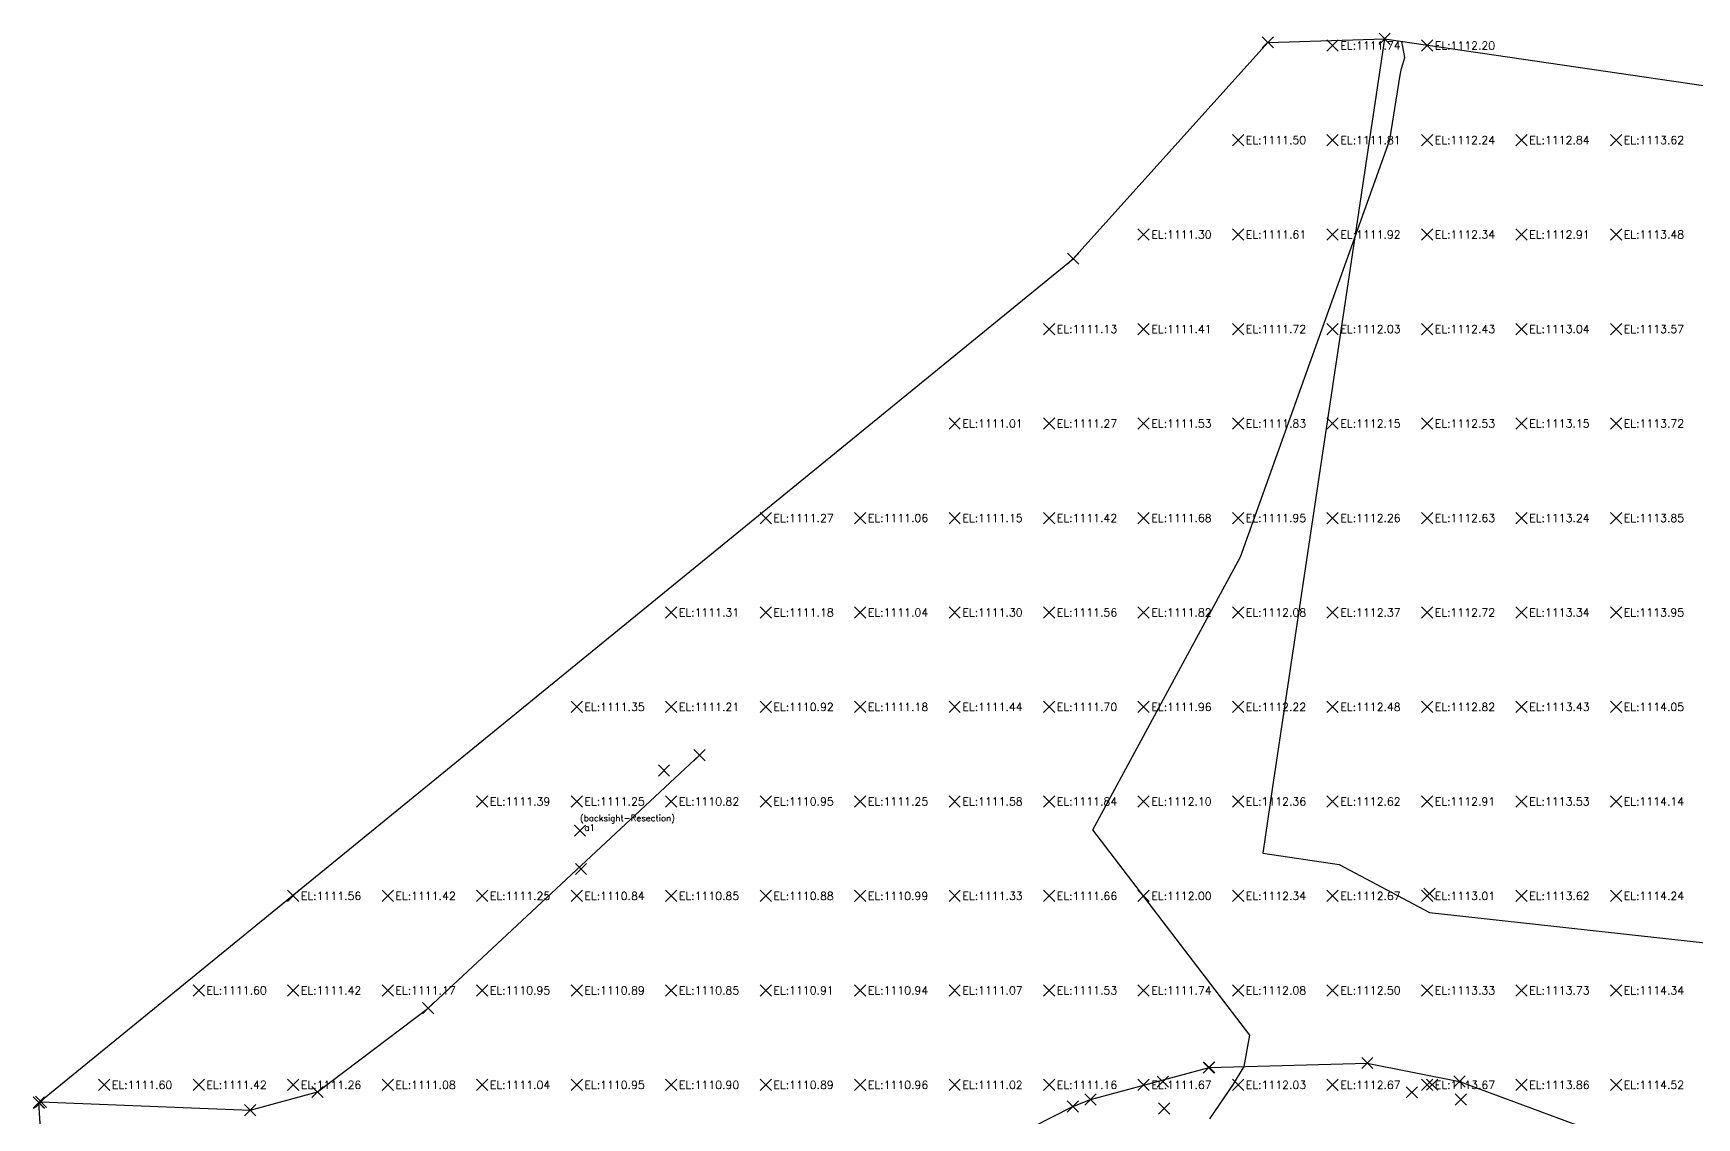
# Model space of a CAD drawing. Header units: metres. Extents: x -212 to 353850, y -37 to 356021.
# Drawn here: x 353707.9 to 353760.7, y 355987 to 356021.4 of the extents above; entities that cross this region are included whole.
import ezdxf

# ---------------------------------------------------------------- set-up
doc = ezdxf.new("R2010")
doc.units = ezdxf.units.M
for name, color, linetype in [('C-TINN-BNDY', 110, 'Continuous'), ('C-TOPO-MINR', 8, 'Continuous'), ('C-TOPO-TEXT', 7, 'Continuous'), ('Obs.ts.td2', 7, 'Continuous'), ('Obs.ts.td2_Mark', 7, 'Continuous'), ('Obs.ts.td2_point_desc_Mark', 7, 'Continuous'), ('Survey.td2', 7, 'Continuous'), ('V-NODE', 1, 'Continuous')]:
    doc.layers.add(name, color=color, linetype=linetype)
doc.styles.get("Standard").update_dxf_attribs({"font": 'simplex.shx'})

# ---------------------------------------------------------------- blocks, each defined once
blk = doc.blocks.new('*U1')
at = {"color": 0, "linetype": 'ByBlock', "lineweight": -2, "transparency": 16777216}
for p, q in [((-0.71, -0.71), (0.71, 0.71)), ((-0.71, 0.71), (0.71, -0.71))]:
    blk.add_line(p, q, dxfattribs=at)
blk = doc.blocks.new('*U2', base_point=(353745.2312, 355988.599, 1111.7655))
at = {"layer": 'V-NODE', "lineweight": -2, "xscale": 0.25, "yscale": 0.25, "zscale": 0.25}
blk.add_blockref('*U1', (353745.2312, 355988.599, 1111.7655), dxfattribs=at)
blk = doc.blocks.new('*U3', base_point=(353745.243, 355988.6058, 1111.7672))
at = {"layer": 'V-NODE', "lineweight": -2, "xscale": 0.25, "yscale": 0.25, "zscale": 0.25}
blk.add_blockref('*U1', (353745.243, 355988.6058, 1111.7672), dxfattribs=at)
blk = doc.blocks.new('*U4', base_point=(353741.4801, 355987.5892, 1111.2501))
at = {"layer": 'V-NODE', "lineweight": -2, "xscale": 0.25, "yscale": 0.25, "zscale": 0.25}
blk.add_blockref('*U1', (353741.4801, 355987.5892, 1111.2501), dxfattribs=at)
blk = doc.blocks.new('*U5', base_point=(353740.9164, 355987.3657, 1111.1809))
at = {"layer": 'V-NODE', "lineweight": -2, "xscale": 0.25, "yscale": 0.25, "zscale": 0.25}
blk.add_blockref('*U1', (353740.9164, 355987.3657, 1111.1809), dxfattribs=at)
blk = doc.blocks.new('*U13', base_point=(353729.0651, 355998.5205, 1110.8051))
at = {"layer": 'V-NODE', "lineweight": -2, "xscale": 0.25, "yscale": 0.25, "zscale": 0.25}
blk.add_blockref('*U1', (353729.0651, 355998.5205, 1110.8051), dxfattribs=at)
blk = doc.blocks.new('*U14', base_point=(353727.9393, 355998.0317, 1110.9292))
at = {"layer": 'V-NODE', "lineweight": -2, "xscale": 0.25, "yscale": 0.25, "zscale": 0.25}
blk.add_blockref('*U1', (353727.9393, 355998.0317, 1110.9292), dxfattribs=at)
blk = doc.blocks.new('*U15', base_point=(353725.3, 355994.9036, 1110.8157))
at = {"layer": 'V-NODE', "lineweight": -2, "xscale": 0.25, "yscale": 0.25, "zscale": 0.25}
blk.add_blockref('*U1', (353725.3, 355994.9036, 1110.8157), dxfattribs=at)
blk = doc.blocks.new('*U16', base_point=(353720.4513, 355990.4857, 1110.9926))
at = {"layer": 'V-NODE', "lineweight": -2, "xscale": 0.25, "yscale": 0.25, "zscale": 0.25}
blk.add_blockref('*U1', (353720.4513, 355990.4857, 1110.9926), dxfattribs=at)
blk = doc.blocks.new('*U17', base_point=(353716.9347, 355987.8264, 1111.1711))
at = {"layer": 'V-NODE', "lineweight": -2, "xscale": 0.25, "yscale": 0.25, "zscale": 0.25}
blk.add_blockref('*U1', (353716.9347, 355987.8264, 1111.1711), dxfattribs=at)
blk = doc.blocks.new('*U18', base_point=(353714.7969, 355987.2478, 1111.3429))
at = {"layer": 'V-NODE', "lineweight": -2, "xscale": 0.25, "yscale": 0.25, "zscale": 0.25}
blk.add_blockref('*U1', (353714.7969, 355987.2478, 1111.3429), dxfattribs=at)
blk = doc.blocks.new('*U19', base_point=(353708.1557, 355987.5096, 1111.7063))
at = {"layer": 'V-NODE', "lineweight": -2, "xscale": 0.25, "yscale": 0.25, "zscale": 0.25}
blk.add_blockref('*U1', (353708.1557, 355987.5096, 1111.7063), dxfattribs=at)
blk = doc.blocks.new('*U20', base_point=(353708.0881, 355987.489, 1111.6981))
at = {"layer": 'V-NODE', "lineweight": -2, "xscale": 0.25, "yscale": 0.25, "zscale": 0.25}
blk.add_blockref('*U1', (353708.0881, 355987.489, 1111.6981), dxfattribs=at)
blk = doc.blocks.new('*U21', base_point=(353708.0914, 355987.4806, 1111.7046))
at = {"layer": 'V-NODE', "lineweight": -2, "xscale": 0.25, "yscale": 0.25, "zscale": 0.25}
blk.add_blockref('*U1', (353708.0914, 355987.4806, 1111.7046), dxfattribs=at)
blk = doc.blocks.new('*U186', base_point=(353753.1911, 355988.156, 1113.4211))
at = {"layer": 'V-NODE', "lineweight": -2, "xscale": 0.25, "yscale": 0.25, "zscale": 0.25}
blk.add_blockref('*U1', (353753.1911, 355988.156, 1113.4211), dxfattribs=at)
blk = doc.blocks.new('*U187', base_point=(353750.2651, 355988.7437, 1112.8153))
at = {"layer": 'V-NODE', "lineweight": -2, "xscale": 0.25, "yscale": 0.25, "zscale": 0.25}
blk.add_blockref('*U1', (353750.2651, 355988.7437, 1112.8153), dxfattribs=at)
blk = doc.blocks.new('*U188', base_point=(353752.2422, 355994.1232, 1113.0227))
at = {"layer": 'V-NODE', "lineweight": -2, "xscale": 0.25, "yscale": 0.25, "zscale": 0.25}
blk.add_blockref('*U1', (353752.2422, 355994.1232, 1113.0227), dxfattribs=at)
blk = doc.blocks.new('*U189', base_point=(353750.817, 356021.2633, 1111.8628))
at = {"layer": 'V-NODE', "lineweight": -2, "xscale": 0.25, "yscale": 0.25, "zscale": 0.25}
blk.add_blockref('*U1', (353750.817, 356021.2633, 1111.8628), dxfattribs=at)
blk = doc.blocks.new('*U190', base_point=(353747.106, 356021.1524, 1111.5891))
at = {"layer": 'V-NODE', "lineweight": -2, "xscale": 0.25, "yscale": 0.25, "zscale": 0.25}
blk.add_blockref('*U1', (353747.106, 356021.1524, 1111.5891), dxfattribs=at)
blk = doc.blocks.new('*U191', base_point=(353740.9282, 356014.2822, 1111.0953))
at = {"layer": 'V-NODE', "lineweight": -2, "xscale": 0.25, "yscale": 0.25, "zscale": 0.25}
blk.add_blockref('*U1', (353740.9282, 356014.2822, 1111.0953), dxfattribs=at)
blk = doc.blocks.new('*U777', base_point=(353753.237, 355987.5876, 1113.9594))
at = {"layer": 'V-NODE', "lineweight": -2, "xscale": 0.25, "yscale": 0.25, "zscale": 0.25}
blk.add_blockref('*U1', (353753.237, 355987.5876, 1113.9594), dxfattribs=at)
blk = doc.blocks.new('*U778', base_point=(353752.3282, 355988.0582, 1113.7259))
at = {"layer": 'V-NODE', "lineweight": -2, "xscale": 0.25, "yscale": 0.25, "zscale": 0.25}
blk.add_blockref('*U1', (353752.3282, 355988.0582, 1113.7259), dxfattribs=at)
blk = doc.blocks.new('*U779', base_point=(353751.6804, 355987.8149, 1113.5337))
at = {"layer": 'V-NODE', "lineweight": -2, "xscale": 0.25, "yscale": 0.25, "zscale": 0.25}
blk.add_blockref('*U1', (353751.6804, 355987.8149, 1113.5337), dxfattribs=at)
blk = doc.blocks.new('*U784', base_point=(353743.8182, 355987.3006, 1111.8579))
at = {"layer": 'V-NODE', "lineweight": -2, "xscale": 0.25, "yscale": 0.25, "zscale": 0.25}
blk.add_blockref('*U1', (353743.8182, 355987.3006, 1111.8579), dxfattribs=at)
blk = doc.blocks.new('*U785', base_point=(353743.7732, 355988.1514, 1111.8057))
at = {"layer": 'V-NODE', "lineweight": -2, "xscale": 0.25, "yscale": 0.25, "zscale": 0.25}
blk.add_blockref('*U1', (353743.7732, 355988.1514, 1111.8057), dxfattribs=at)
blk = doc.blocks.new('*U1005', base_point=(353725.269, 355996.121, 1111.22))
at = {"layer": 'V-NODE', "lineweight": -2, "xscale": 0.25, "yscale": 0.25, "zscale": 0.25}
blk.add_blockref('*U1', (353725.269, 355996.121, 1111.22), dxfattribs=at)

msp = doc.modelspace()

# ---------------------------------------------------------------- linework, layer by layer
at = {"color": 3}
for points, elevation in [([(353750.817, 356021.263), (353747.251, 355997.44), (353746.947, 355995.412), (353749.377, 355995.048), (353752.242, 355993.523), (353771.197, 355991.434), (353791.68, 355988.312)], 1111.863), ([(353708.156, 355987.51), (353714.797, 355987.248), (353716.935, 355987.826), (353720.451, 355990.486), (353729.065, 355998.521)], 1111.706), ([(353765.504, 355917.437), (353755.544, 355919.483), (353749.674, 355920.365), (353748.276, 355921.814), (353745.66, 355935.091), (353745.273, 355943.881), (353743.342, 355955.218), (353741.07, 355970.584), (353735.705, 355971.595), (353736.209, 355975.47), (353737.494, 355977.393), (353732.698, 355979.364), (353732.597, 355979.675), (353733.348, 355981.916), (353733.926, 355982.401), (353738.331, 355986.051), (353740.916, 355987.366), (353741.48, 355987.589), (353745.243, 355988.606), (353750.265, 355988.744), (353753.191, 355988.156), (353758.338, 355986.258), (353759.048, 355984.837)], 1122.578)]:
    msp.add_lwpolyline(points, dxfattribs=dict(at, elevation=elevation))
at = {"layer": 'C-TINN-BNDY', "color": 110, "linetype": 'Continuous', "lineweight": -3, "flags": 128}
msp.add_lwpolyline([(353775.21, 355901.71), (353712.562, 355912.758), (353711.127, 355918.698), (353708.515, 355980.861), (353708.088, 355987.489), (353740.928, 356014.282), (353747.106, 356021.152), (353750.817, 356021.263), (353812.938, 356012.175), (353824.736, 356011.206), (353848.766, 355967.131), (353822.562, 355923.469), (353819.265, 355908.41), (353816.358, 355900.54), (353810.103, 355899.834), (353796.551, 355900.083), (353789.75, 355900.539), (353783.274, 355900.812), (353775.21, 355901.71)], close=True, dxfattribs=at)
at = {"layer": 'C-TOPO-MINR', "color": 8, "linetype": 'Continuous', "lineweight": -3, "elevation": 1112, "flags": 128}
msp.add_lwpolyline([(353745.271, 355986.969), (353746.017, 355988.069), (353746.021, 355988.077), (353746.358, 355988.636), (353746.541, 355989.629), (353741.554, 355996.151), (353746.239, 356004.82), (353750.986, 356018.053), (353751.307, 356020.115), (353751.347, 356020.325), (353751.39, 356020.464), (353751.454, 356020.667), (353751.361, 356021.184)], dxfattribs=at)
at = {"layer": 'C-TOPO-TEXT', "color": 6, "linetype": 'Continuous', "lineweight": -3}
for p, q in [((353748.986, 356020.869, 1111.74), (353749.345, 356021.229, 1111.74)), ((353748.986, 356021.229, 1111.74), (353749.345, 356020.869, 1111.74)), ((353751.986, 356020.869, 1112.202), (353752.345, 356021.229, 1112.202)), ((353751.986, 356021.229, 1112.202), (353752.345, 356020.869, 1112.202)), ((353745.986, 356017.869, 1111.502), (353746.345, 356018.229, 1111.502)), ((353745.986, 356018.229, 1111.502), (353746.345, 356017.869, 1111.502)), ((353748.986, 356017.869, 1111.811), (353749.345, 356018.229, 1111.811)), ((353748.986, 356018.229, 1111.811), (353749.345, 356017.869, 1111.811)), ((353751.986, 356017.869, 1112.242), (353752.345, 356018.229, 1112.242)), ((353751.986, 356018.229, 1112.242), (353752.345, 356017.869, 1112.242)), ((353754.986, 356017.869, 1112.84), (353755.345, 356018.229, 1112.84)), ((353754.986, 356018.229, 1112.84), (353755.345, 356017.869, 1112.84)), ((353757.986, 356017.869, 1113.617), (353758.345, 356018.229, 1113.617)), ((353757.986, 356018.229, 1113.617), (353758.345, 356017.869, 1113.617)), ((353742.986, 356014.869, 1111.299), (353743.345, 356015.229, 1111.299)), ((353742.986, 356015.229, 1111.299), (353743.345, 356014.869, 1111.299)), ((353745.986, 356014.869, 1111.611), (353746.345, 356015.229, 1111.611)), ((353745.986, 356015.229, 1111.611), (353746.345, 356014.869, 1111.611)), ((353748.986, 356014.869, 1111.923), (353749.345, 356015.229, 1111.923)), ((353748.986, 356015.229, 1111.923), (353749.345, 356014.869, 1111.923)), ((353751.986, 356014.869, 1112.338), (353752.345, 356015.229, 1112.338)), ((353751.986, 356015.229, 1112.338), (353752.345, 356014.869, 1112.338)), ((353754.986, 356014.869, 1112.912), (353755.345, 356015.229, 1112.912)), ((353754.986, 356015.229, 1112.912), (353755.345, 356014.869, 1112.912)), ((353757.986, 356014.869, 1113.477), (353758.345, 356015.229, 1113.477)), ((353757.986, 356015.229, 1113.477), (353758.345, 356014.869, 1113.477)), ((353739.986, 356011.869, 1111.134), (353740.345, 356012.229, 1111.134)), ((353739.986, 356012.229, 1111.134), (353740.345, 356011.869, 1111.134)), ((353742.986, 356011.869, 1111.411), (353743.345, 356012.229, 1111.411)), ((353742.986, 356012.229, 1111.411), (353743.345, 356011.869, 1111.411)), ((353745.986, 356011.869, 1111.723), (353746.345, 356012.229, 1111.723)), ((353745.986, 356012.229, 1111.723), (353746.345, 356011.869, 1111.723)), ((353748.986, 356011.869, 1112.035), (353749.345, 356012.229, 1112.035)), ((353748.986, 356012.229, 1112.035), (353749.345, 356011.869, 1112.035)), ((353751.986, 356011.869, 1112.434), (353752.345, 356012.229, 1112.434)), ((353751.986, 356012.229, 1112.434), (353752.345, 356011.869, 1112.434)), ((353754.986, 356011.869, 1113.045), (353755.345, 356012.229, 1113.045)), ((353754.986, 356012.229, 1113.045), (353755.345, 356011.869, 1113.045)), ((353757.986, 356011.869, 1113.568), (353758.345, 356012.229, 1113.568)), ((353757.986, 356012.229, 1113.568), (353758.345, 356011.869, 1113.568)), ((353736.986, 356008.869, 1111.014), (353737.345, 356009.229, 1111.014)), ((353736.986, 356009.229, 1111.014), (353737.345, 356008.869, 1111.014)), ((353739.986, 356008.869, 1111.275), (353740.345, 356009.229, 1111.275)), ((353739.986, 356009.229, 1111.275), (353740.345, 356008.869, 1111.275)), ((353742.986, 356008.869, 1111.535), (353743.345, 356009.229, 1111.535)), ((353742.986, 356009.229, 1111.535), (353743.345, 356008.869, 1111.535)), ((353745.986, 356008.869, 1111.835), (353746.345, 356009.229, 1111.835)), ((353745.986, 356009.229, 1111.835), (353746.345, 356008.869, 1111.835)), ((353748.986, 356008.869, 1112.147), (353749.345, 356009.229, 1112.147)), ((353748.986, 356009.229, 1112.147), (353749.345, 356008.869, 1112.147)), ((353751.986, 356008.869, 1112.53), (353752.345, 356009.229, 1112.53)), ((353751.986, 356009.229, 1112.53), (353752.345, 356008.869, 1112.53)), ((353754.986, 356008.869, 1113.146), (353755.345, 356009.229, 1113.146)), ((353754.986, 356009.229, 1113.146), (353755.345, 356008.869, 1113.146)), ((353757.986, 356008.869, 1113.724), (353758.345, 356009.229, 1113.724)), ((353757.986, 356009.229, 1113.724), (353758.345, 356008.869, 1113.724)), ((353730.986, 356005.869, 1111.269), (353731.345, 356006.229, 1111.269)), ((353730.986, 356006.229, 1111.269), (353731.345, 356005.869, 1111.269)), ((353733.986, 356005.869, 1111.06), (353734.345, 356006.229, 1111.06)), ((353733.986, 356006.229, 1111.06), (353734.345, 356005.869, 1111.06)), ((353736.986, 356005.869, 1111.155), (353737.345, 356006.229, 1111.155)), ((353736.986, 356006.229, 1111.155), (353737.345, 356005.869, 1111.155)), ((353739.986, 356005.869, 1111.415), (353740.345, 356006.229, 1111.415)), ((353739.986, 356006.229, 1111.415), (353740.345, 356005.869, 1111.415)), ((353742.986, 356005.869, 1111.676), (353743.345, 356006.229, 1111.676)), ((353742.986, 356006.229, 1111.676), (353743.345, 356005.869, 1111.676)), ((353745.986, 356005.869, 1111.947), (353746.345, 356006.229, 1111.947)), ((353745.986, 356006.229, 1111.947), (353746.345, 356005.869, 1111.947)), ((353748.986, 356005.869, 1112.258), (353749.345, 356006.229, 1112.258)), ((353748.986, 356006.229, 1112.258), (353749.345, 356005.869, 1112.258)), ((353751.986, 356005.869, 1112.626), (353752.345, 356006.229, 1112.626)), ((353751.986, 356006.229, 1112.626), (353752.345, 356005.869, 1112.626)), ((353754.986, 356005.869, 1113.241), (353755.345, 356006.229, 1113.241)), ((353754.986, 356006.229, 1113.241), (353755.345, 356005.869, 1113.241)), ((353757.986, 356005.869, 1113.847), (353758.345, 356006.229, 1113.847)), ((353757.986, 356006.229, 1113.847), (353758.345, 356005.869, 1113.847)), ((353727.986, 356002.869, 1111.308), (353728.345, 356003.229, 1111.308)), ((353727.986, 356003.229, 1111.308), (353728.345, 356002.869, 1111.308)), ((353730.986, 356002.869, 1111.176), (353731.345, 356003.229, 1111.176)), ((353730.986, 356003.229, 1111.176), (353731.345, 356002.869, 1111.176)), ((353733.986, 356002.869, 1111.035), (353734.345, 356003.229, 1111.035)), ((353733.986, 356003.229, 1111.035), (353734.345, 356002.869, 1111.035)), ((353736.986, 356002.869, 1111.296), (353737.345, 356003.229, 1111.296)), ((353736.986, 356003.229, 1111.296), (353737.345, 356002.869, 1111.296)), ((353739.986, 356002.869, 1111.556), (353740.345, 356003.229, 1111.556)), ((353739.986, 356003.229, 1111.556), (353740.345, 356002.869, 1111.556)), ((353742.986, 356002.869, 1111.816), (353743.345, 356003.229, 1111.816)), ((353742.986, 356003.229, 1111.816), (353743.345, 356002.869, 1111.816)), ((353745.986, 356002.869, 1112.077), (353746.345, 356003.229, 1112.077)), ((353745.986, 356003.229, 1112.077), (353746.345, 356002.869, 1112.077)), ((353748.986, 356002.869, 1112.37), (353749.345, 356003.229, 1112.37)), ((353748.986, 356003.229, 1112.37), (353749.345, 356002.869, 1112.37)), ((353751.986, 356002.869, 1112.722), (353752.345, 356003.229, 1112.722)), ((353751.986, 356003.229, 1112.722), (353752.345, 356002.869, 1112.722)), ((353754.986, 356002.869, 1113.337), (353755.345, 356003.229, 1113.337)), ((353754.986, 356003.229, 1113.337), (353755.345, 356002.869, 1113.337)), ((353757.986, 356002.869, 1113.953), (353758.345, 356003.229, 1113.953)), ((353757.986, 356003.229, 1113.953), (353758.345, 356002.869, 1113.953)), ((353724.986, 355999.869, 1111.347), (353725.345, 356000.229, 1111.347)), ((353724.986, 356000.229, 1111.347), (353725.345, 355999.869, 1111.347)), ((353727.986, 355999.869, 1111.215), (353728.345, 356000.229, 1111.215)), ((353727.986, 356000.229, 1111.215), (353728.345, 355999.869, 1111.215)), ((353730.986, 355999.869, 1110.916), (353731.345, 356000.229, 1110.916)), ((353730.986, 356000.229, 1110.916), (353731.345, 355999.869, 1110.916)), ((353733.986, 355999.869, 1111.176), (353734.345, 356000.229, 1111.176)), ((353733.986, 356000.229, 1111.176), (353734.345, 355999.869, 1111.176)), ((353736.986, 355999.869, 1111.436), (353737.345, 356000.229, 1111.436)), ((353736.986, 356000.229, 1111.436), (353737.345, 355999.869, 1111.436)), ((353739.986, 355999.869, 1111.697), (353740.345, 356000.229, 1111.697)), ((353739.986, 356000.229, 1111.697), (353740.345, 355999.869, 1111.697)), ((353742.986, 355999.869, 1111.957), (353743.345, 356000.229, 1111.957)), ((353742.986, 356000.229, 1111.957), (353743.345, 355999.869, 1111.957)), ((353745.986, 355999.869, 1112.217), (353746.345, 356000.229, 1112.217)), ((353745.986, 356000.229, 1112.217), (353746.345, 355999.869, 1112.217)), ((353748.986, 355999.869, 1112.482), (353749.345, 356000.229, 1112.482)), ((353748.986, 356000.229, 1112.482), (353749.345, 355999.869, 1112.482)), ((353751.986, 355999.869, 1112.818), (353752.345, 356000.229, 1112.818)), ((353751.986, 356000.229, 1112.818), (353752.345, 355999.869, 1112.818)), ((353754.986, 355999.869, 1113.433), (353755.345, 356000.229, 1113.433)), ((353754.986, 356000.229, 1113.433), (353755.345, 355999.869, 1113.433)), ((353757.986, 355999.869, 1114.049), (353758.345, 356000.229, 1114.049)), ((353757.986, 356000.229, 1114.049), (353758.345, 355999.869, 1114.049)), ((353721.986, 355996.869, 1111.386), (353722.345, 355997.229, 1111.386)), ((353721.986, 355997.229, 1111.386), (353722.345, 355996.869, 1111.386)), ((353724.986, 355996.869, 1111.253), (353725.345, 355997.229, 1111.253)), ((353724.986, 355997.229, 1111.253), (353725.345, 355996.869, 1111.253)), ((353727.986, 355996.869, 1110.815), (353728.345, 355997.229, 1110.815)), ((353727.986, 355997.229, 1110.815), (353728.345, 355996.869, 1110.815)), ((353730.986, 355996.869, 1110.947), (353731.345, 355997.229, 1110.947)), ((353730.986, 355997.229, 1110.947), (353731.345, 355996.869, 1110.947)), ((353733.986, 355996.869, 1111.25), (353734.345, 355997.229, 1111.25)), ((353733.986, 355997.229, 1111.25), (353734.345, 355996.869, 1111.25)), ((353736.986, 355996.869, 1111.577), (353737.345, 355997.229, 1111.577)), ((353736.986, 355997.229, 1111.577), (353737.345, 355996.869, 1111.577)), ((353739.986, 355996.869, 1111.837), (353740.345, 355997.229, 1111.837)), ((353739.986, 355997.229, 1111.837), (353740.345, 355996.869, 1111.837)), ((353742.986, 355996.869, 1112.098), (353743.345, 355997.229, 1112.098)), ((353742.986, 355997.229, 1112.098), (353743.345, 355996.869, 1112.098)), ((353745.986, 355996.869, 1112.358), (353746.345, 355997.229, 1112.358)), ((353745.986, 355997.229, 1112.358), (353746.345, 355996.869, 1112.358)), ((353748.986, 355996.869, 1112.618), (353749.345, 355997.229, 1112.618)), ((353748.986, 355997.229, 1112.618), (353749.345, 355996.869, 1112.618)), ((353751.986, 355996.869, 1112.914), (353752.345, 355997.229, 1112.914)), ((353751.986, 355997.229, 1112.914), (353752.345, 355996.869, 1112.914)), ((353754.986, 355996.869, 1113.529), (353755.345, 355997.229, 1113.529)), ((353754.986, 355997.229, 1113.529), (353755.345, 355996.869, 1113.529)), ((353757.986, 355996.869, 1114.145), (353758.345, 355997.229, 1114.145)), ((353757.986, 355997.229, 1114.145), (353758.345, 355996.869, 1114.145)), ((353715.986, 355993.869, 1111.557), (353716.345, 355994.229, 1111.557)), ((353715.986, 355994.229, 1111.557), (353716.345, 355993.869, 1111.557)), ((353718.986, 355993.869, 1111.425), (353719.345, 355994.229, 1111.425)), ((353718.986, 355994.229, 1111.425), (353719.345, 355993.869, 1111.425)), ((353721.986, 355993.869, 1111.25), (353722.345, 355994.229, 1111.25)), ((353721.986, 355994.229, 1111.25), (353722.345, 355993.869, 1111.25)), ((353724.986, 355993.869, 1110.835), (353725.345, 355994.229, 1110.835)), ((353724.986, 355994.229, 1110.835), (353725.345, 355993.869, 1110.835)), ((353727.986, 355993.869, 1110.851), (353728.345, 355994.229, 1110.851)), ((353727.986, 355994.229, 1110.851), (353728.345, 355993.869, 1110.851)), ((353730.986, 355993.869, 1110.878), (353731.345, 355994.229, 1110.878)), ((353730.986, 355994.229, 1110.878), (353731.345, 355993.869, 1110.878)), ((353733.986, 355993.869, 1110.992), (353734.345, 355994.229, 1110.992)), ((353733.986, 355994.229, 1110.992), (353734.345, 355993.869, 1110.992)), ((353736.986, 355993.869, 1111.329), (353737.345, 355994.229, 1111.329)), ((353736.986, 355994.229, 1111.329), (353737.345, 355993.869, 1111.329)), ((353739.986, 355993.869, 1111.665), (353740.345, 355994.229, 1111.665)), ((353739.986, 355994.229, 1111.665), (353740.345, 355993.869, 1111.665)), ((353742.986, 355993.869, 1112.001), (353743.345, 355994.229, 1112.001)), ((353742.986, 355994.229, 1112.001), (353743.345, 355993.869, 1112.001)), ((353745.986, 355993.869, 1112.336), (353746.345, 355994.229, 1112.336)), ((353745.986, 355994.229, 1112.336), (353746.345, 355993.869, 1112.336)), ((353748.986, 355993.869, 1112.672), (353749.345, 355994.229, 1112.672)), ((353748.986, 355994.229, 1112.672), (353749.345, 355993.869, 1112.672)), ((353751.986, 355993.869, 1113.01), (353752.345, 355994.229, 1113.01)), ((353751.986, 355994.229, 1113.01), (353752.345, 355993.869, 1113.01)), ((353754.986, 355993.869, 1113.625), (353755.345, 355994.229, 1113.625)), ((353754.986, 355994.229, 1113.625), (353755.345, 355993.869, 1113.625)), ((353757.986, 355993.869, 1114.241), (353758.345, 355994.229, 1114.241)), ((353757.986, 355994.229, 1114.241), (353758.345, 355993.869, 1114.241)), ((353712.986, 355990.869, 1111.596), (353713.345, 355991.229, 1111.596)), ((353712.986, 355991.229, 1111.596), (353713.345, 355990.869, 1111.596)), ((353715.986, 355990.869, 1111.423), (353716.345, 355991.229, 1111.423)), ((353715.986, 355991.229, 1111.423), (353716.345, 355990.869, 1111.423)), ((353718.986, 355990.869, 1111.166), (353719.345, 355991.229, 1111.166)), ((353718.986, 355991.229, 1111.166), (353719.345, 355990.869, 1111.166)), ((353721.986, 355990.869, 1110.95), (353722.345, 355991.229, 1110.95)), ((353721.986, 355991.229, 1110.95), (353722.345, 355990.869, 1110.95)), ((353724.986, 355990.869, 1110.895), (353725.345, 355991.229, 1110.895)), ((353724.986, 355991.229, 1110.895), (353725.345, 355990.869, 1110.895)), ((353727.986, 355990.869, 1110.85), (353728.345, 355991.229, 1110.85)), ((353727.986, 355991.229, 1110.85), (353728.345, 355990.869, 1110.85)), ((353730.986, 355990.869, 1110.914), (353731.345, 355991.229, 1110.914)), ((353730.986, 355991.229, 1110.914), (353731.345, 355990.869, 1110.914)), ((353733.986, 355990.869, 1110.941), (353734.345, 355991.229, 1110.941)), ((353733.986, 355991.229, 1110.941), (353734.345, 355990.869, 1110.941)), ((353736.986, 355990.869, 1111.072), (353737.345, 355991.229, 1111.072)), ((353736.986, 355991.229, 1111.072), (353737.345, 355990.869, 1111.072)), ((353739.986, 355990.869, 1111.527), (353740.345, 355991.229, 1111.527)), ((353739.986, 355991.229, 1111.527), (353740.345, 355990.869, 1111.527)), ((353742.986, 355990.869, 1111.744), (353743.345, 355991.229, 1111.744)), ((353742.986, 355991.229, 1111.744), (353743.345, 355990.869, 1111.744)), ((353745.986, 355990.869, 1112.08), (353746.345, 355991.229, 1112.08)), ((353745.986, 355991.229, 1112.08), (353746.345, 355990.869, 1112.08)), ((353748.986, 355990.869, 1112.496), (353749.345, 355991.229, 1112.496)), ((353748.986, 355991.229, 1112.496), (353749.345, 355990.869, 1112.496)), ((353751.986, 355990.869, 1113.331), (353752.345, 355991.229, 1113.331)), ((353751.986, 355991.229, 1113.331), (353752.345, 355990.869, 1113.331)), ((353754.986, 355990.869, 1113.727), (353755.345, 355991.229, 1113.727)), ((353754.986, 355991.229, 1113.727), (353755.345, 355990.869, 1113.727)), ((353757.986, 355990.869, 1114.341), (353758.345, 355991.229, 1114.341)), ((353757.986, 355991.229, 1114.341), (353758.345, 355990.869, 1114.341)), ((353709.986, 355987.869, 1111.596), (353710.345, 355988.229, 1111.596)), ((353709.986, 355988.229, 1111.596), (353710.345, 355987.869, 1111.596)), ((353712.986, 355987.869, 1111.423), (353713.345, 355988.229, 1111.423)), ((353712.986, 355988.229, 1111.423), (353713.345, 355987.869, 1111.423)), ((353715.986, 355987.869, 1111.258), (353716.345, 355988.229, 1111.258)), ((353715.986, 355988.229, 1111.258), (353716.345, 355987.869, 1111.258)), ((353718.986, 355987.869, 1111.081), (353719.345, 355988.229, 1111.081)), ((353718.986, 355988.229, 1111.081), (353719.345, 355987.869, 1111.081)), ((353721.986, 355987.869, 1111.038), (353722.345, 355988.229, 1111.038)), ((353721.986, 355988.229, 1111.038), (353722.345, 355987.869, 1111.038)), ((353724.986, 355987.869, 1110.955), (353725.345, 355988.229, 1110.955)), ((353724.986, 355988.229, 1110.955), (353725.345, 355987.869, 1110.955)), ((353727.986, 355987.869, 1110.9), (353728.345, 355988.229, 1110.9)), ((353727.986, 355988.229, 1110.9), (353728.345, 355987.869, 1110.9)), ((353730.986, 355987.869, 1110.894), (353731.345, 355988.229, 1110.894)), ((353730.986, 355988.229, 1110.894), (353731.345, 355987.869, 1110.894)), ((353733.986, 355987.869, 1110.961), (353734.345, 355988.229, 1110.961)), ((353733.986, 355988.229, 1110.961), (353734.345, 355987.869, 1110.961)), ((353736.986, 355987.869, 1111.016), (353737.345, 355988.229, 1111.016)), ((353736.986, 355988.229, 1111.016), (353737.345, 355987.869, 1111.016)), ((353739.986, 355987.869, 1111.157), (353740.345, 355988.229, 1111.157)), ((353739.986, 355988.229, 1111.157), (353740.345, 355987.869, 1111.157)), ((353742.986, 355987.869, 1111.667), (353743.345, 355988.229, 1111.667)), ((353742.986, 355988.229, 1111.667), (353743.345, 355987.869, 1111.667)), ((353745.986, 355987.869, 1112.034), (353746.345, 355988.229, 1112.034)), ((353745.986, 355988.229, 1112.034), (353746.345, 355987.869, 1112.034)), ((353748.986, 355987.869, 1112.671), (353749.345, 355988.229, 1112.671)), ((353748.986, 355988.229, 1112.671), (353749.345, 355987.869, 1112.671)), ((353751.986, 355987.869, 1113.667), (353752.345, 355988.229, 1113.667)), ((353751.986, 355988.229, 1113.667), (353752.345, 355987.869, 1113.667)), ((353754.986, 355987.869, 1113.861), (353755.345, 355988.229, 1113.861)), ((353754.986, 355988.229, 1113.861), (353755.345, 355987.869, 1113.861)), ((353757.986, 355987.869, 1114.517), (353758.345, 355988.229, 1114.517)), ((353757.986, 355988.229, 1114.517), (353758.345, 355987.869, 1114.517))]:
    msp.add_line(p, q, dxfattribs=at)
at = {"layer": 'Obs.ts.td2'}
msp.add_point((353725.269, 355996.121, 1111.22), dxfattribs=at)
at = {"layer": 'Survey.td2'}
for p in [(353750.817, 356021.263, 1111.863), (353727.939, 355998.032, 1110.929), (353729.065, 355998.521, 1110.805), (353725.3, 355994.904, 1110.816), (353752.242, 355994.123, 1113.023), (353720.451, 355990.486, 1110.993), (353745.231, 355988.599, 1111.765), (353745.243, 355988.606, 1111.767), (353750.265, 355988.744, 1112.815), (353743.773, 355988.151, 1111.806), (353752.328, 355988.058, 1113.726), (353753.191, 355988.156, 1113.421), (353708.088, 355987.489, 1111.698), (353708.091, 355987.481, 1111.705), (353708.156, 355987.51, 1111.706), (353716.935, 355987.826, 1111.171), (353741.48, 355987.589, 1111.25), (353751.68, 355987.815, 1113.534), (353753.237, 355987.588, 1113.959), (353714.797, 355987.248, 1111.343), (353740.916, 355987.366, 1111.181), (353743.818, 355987.301, 1111.858)]:
    msp.add_point(p, dxfattribs=at)

# ---------------------------------------------------------------- block references
at = {"layer": 'V-NODE'}
for name, p in [('*U190', (353747.106, 356021.152, 1111.589)), ('*U189', (353750.817, 356021.263, 1111.863)), ('*U191', (353740.928, 356014.282, 1111.095)), ('*U13', (353729.065, 355998.52, 1110.805)), ('*U14', (353727.939, 355998.032, 1110.929)), ('*U1005', (353725.269, 355996.121, 1111.22)), ('*U15', (353725.3, 355994.904, 1110.816)), ('*U188', (353752.242, 355994.123, 1113.023)), ('*U16', (353720.451, 355990.486, 1110.993)), ('*U2', (353745.231, 355988.599, 1111.765)), ('*U3', (353745.243, 355988.606, 1111.767)), ('*U187', (353750.265, 355988.744, 1112.815)), ('*U17', (353716.935, 355987.826, 1111.171)), ('*U785', (353743.773, 355988.151, 1111.806)), ('*U779', (353751.68, 355987.815, 1113.534)), ('*U778', (353752.328, 355988.058, 1113.726)), ('*U186', (353753.191, 355988.156, 1113.421)), ('*U20', (353708.088, 355987.489, 1111.698)), ('*U21', (353708.091, 355987.481, 1111.705)), ('*U19', (353708.156, 355987.51, 1111.706)), ('*U5', (353740.916, 355987.366, 1111.181)), ('*U4', (353741.48, 355987.589, 1111.25)), ('*U784', (353743.818, 355987.301, 1111.858)), ('*U777', (353753.237, 355987.588, 1113.959)), ('*U18', (353714.797, 355987.248, 1111.343))]:
    msp.add_blockref(name, p, dxfattribs=at)

# ---------------------------------------------------------------- texts
at = {"layer": 'C-TOPO-TEXT', "color": 7, "linetype": 'Continuous', "lineweight": -3, "char_height": 0.254, "attachment_point": 4}
for s, insert in [('EL:1111.74', (353749.409, 356021.049, 1111.74)), ('EL:1112.20', (353752.409, 356021.049, 1112.202)), ('EL:1111.50', (353746.409, 356018.049, 1111.502)), ('EL:1111.81', (353749.409, 356018.049, 1111.811)), ('EL:1112.24', (353752.409, 356018.049, 1112.242)), ('EL:1112.84', (353755.409, 356018.049, 1112.84)), ('EL:1113.62', (353758.409, 356018.049, 1113.617)), ('EL:1111.30', (353743.409, 356015.049, 1111.299)), ('EL:1111.61', (353746.409, 356015.049, 1111.611)), ('EL:1111.92', (353749.409, 356015.049, 1111.923)), ('EL:1112.34', (353752.409, 356015.049, 1112.338)), ('EL:1112.91', (353755.409, 356015.049, 1112.912)), ('EL:1113.48', (353758.409, 356015.049, 1113.477)), ('EL:1111.13', (353740.409, 356012.049, 1111.134)), ('EL:1111.41', (353743.409, 356012.049, 1111.411)), ('EL:1111.72', (353746.409, 356012.049, 1111.723)), ('EL:1112.03', (353749.409, 356012.049, 1112.035)), ('EL:1112.43', (353752.409, 356012.049, 1112.434)), ('EL:1113.04', (353755.409, 356012.049, 1113.045)), ('EL:1113.57', (353758.409, 356012.049, 1113.568)), ('EL:1111.01', (353737.409, 356009.049, 1111.014)), ('EL:1111.27', (353740.409, 356009.049, 1111.275)), ('EL:1111.53', (353743.409, 356009.049, 1111.535)), ('EL:1111.83', (353746.409, 356009.049, 1111.835)), ('EL:1112.15', (353749.409, 356009.049, 1112.147)), ('EL:1112.53', (353752.409, 356009.049, 1112.53)), ('EL:1113.15', (353755.409, 356009.049, 1113.146)), ('EL:1113.72', (353758.409, 356009.049, 1113.724)), ('EL:1111.27', (353731.409, 356006.049, 1111.269)), ('EL:1111.06', (353734.409, 356006.049, 1111.06)), ('EL:1111.15', (353737.409, 356006.049, 1111.155)), ('EL:1111.42', (353740.409, 356006.049, 1111.415)), ('EL:1111.68', (353743.409, 356006.049, 1111.676)), ('EL:1111.95', (353746.409, 356006.049, 1111.947)), ('EL:1112.26', (353749.409, 356006.049, 1112.258)), ('EL:1112.63', (353752.409, 356006.049, 1112.626)), ('EL:1113.24', (353755.409, 356006.049, 1113.241)), ('EL:1113.85', (353758.409, 356006.049, 1113.847)), ('EL:1111.31', (353728.409, 356003.049, 1111.308)), ('EL:1111.18', (353731.409, 356003.049, 1111.176)), ('EL:1111.04', (353734.409, 356003.049, 1111.035)), ('EL:1111.30', (353737.409, 356003.049, 1111.296)), ('EL:1111.56', (353740.409, 356003.049, 1111.556)), ('EL:1111.82', (353743.409, 356003.049, 1111.816)), ('EL:1112.08', (353746.409, 356003.049, 1112.077)), ('EL:1112.37', (353749.409, 356003.049, 1112.37)), ('EL:1112.72', (353752.409, 356003.049, 1112.722)), ('EL:1113.34', (353755.409, 356003.049, 1113.337)), ('EL:1113.95', (353758.409, 356003.049, 1113.953)), ('EL:1111.35', (353725.409, 356000.049, 1111.347)), ('EL:1111.21', (353728.409, 356000.049, 1111.215)), ('EL:1110.92', (353731.409, 356000.049, 1110.916)), ('EL:1111.18', (353734.409, 356000.049, 1111.176)), ('EL:1111.44', (353737.409, 356000.049, 1111.436)), ('EL:1111.70', (353740.409, 356000.049, 1111.697)), ('EL:1111.96', (353743.409, 356000.049, 1111.957)), ('EL:1112.22', (353746.409, 356000.049, 1112.217)), ('EL:1112.48', (353749.409, 356000.049, 1112.482)), ('EL:1112.82', (353752.409, 356000.049, 1112.818)), ('EL:1113.43', (353755.409, 356000.049, 1113.433)), ('EL:1114.05', (353758.409, 356000.049, 1114.049)), ('EL:1111.39', (353722.409, 355997.049, 1111.386)), ('EL:1111.25', (353725.409, 355997.049, 1111.253)), ('EL:1110.82', (353728.409, 355997.049, 1110.815)), ('EL:1110.95', (353731.409, 355997.049, 1110.947)), ('EL:1111.25', (353734.409, 355997.049, 1111.25)), ('EL:1111.58', (353737.409, 355997.049, 1111.577)), ('EL:1111.84', (353740.409, 355997.049, 1111.837)), ('EL:1112.10', (353743.409, 355997.049, 1112.098)), ('EL:1112.36', (353746.409, 355997.049, 1112.358)), ('EL:1112.62', (353749.409, 355997.049, 1112.618)), ('EL:1112.91', (353752.409, 355997.049, 1112.914)), ('EL:1113.53', (353755.409, 355997.049, 1113.529)), ('EL:1114.14', (353758.409, 355997.049, 1114.145)), ('EL:1111.56', (353716.409, 355994.049, 1111.557)), ('EL:1111.42', (353719.409, 355994.049, 1111.425)), ('EL:1111.25', (353722.409, 355994.049, 1111.25)), ('EL:1110.84', (353725.409, 355994.049, 1110.835)), ('EL:1110.85', (353728.409, 355994.049, 1110.851)), ('EL:1110.88', (353731.409, 355994.049, 1110.878)), ('EL:1110.99', (353734.409, 355994.049, 1110.992)), ('EL:1111.33', (353737.409, 355994.049, 1111.329)), ('EL:1111.66', (353740.409, 355994.049, 1111.665)), ('EL:1112.00', (353743.409, 355994.049, 1112.001)), ('EL:1112.34', (353746.409, 355994.049, 1112.336)), ('EL:1112.67', (353749.409, 355994.049, 1112.672)), ('EL:1113.01', (353752.409, 355994.049, 1113.01)), ('EL:1113.62', (353755.409, 355994.049, 1113.625)), ('EL:1114.24', (353758.409, 355994.049, 1114.241)), ('EL:1111.60', (353713.409, 355991.049, 1111.596)), ('EL:1111.42', (353716.409, 355991.049, 1111.423)), ('EL:1111.17', (353719.409, 355991.049, 1111.166)), ('EL:1110.95', (353722.409, 355991.049, 1110.95)), ('EL:1110.89', (353725.409, 355991.049, 1110.895)), ('EL:1110.85', (353728.409, 355991.049, 1110.85)), ('EL:1110.91', (353731.409, 355991.049, 1110.914)), ('EL:1110.94', (353734.409, 355991.049, 1110.941)), ('EL:1111.07', (353737.409, 355991.049, 1111.072)), ('EL:1111.53', (353740.409, 355991.049, 1111.527)), ('EL:1111.74', (353743.409, 355991.049, 1111.744)), ('EL:1112.08', (353746.409, 355991.049, 1112.08)), ('EL:1112.50', (353749.409, 355991.049, 1112.496)), ('EL:1113.33', (353752.409, 355991.049, 1113.331)), ('EL:1113.73', (353755.409, 355991.049, 1113.727)), ('EL:1114.34', (353758.409, 355991.049, 1114.341)), ('EL:1111.60', (353710.409, 355988.049, 1111.596)), ('EL:1111.42', (353713.409, 355988.049, 1111.423)), ('EL:1111.26', (353716.409, 355988.049, 1111.258)), ('EL:1111.08', (353719.409, 355988.049, 1111.081)), ('EL:1111.04', (353722.409, 355988.049, 1111.038)), ('EL:1110.95', (353725.409, 355988.049, 1110.955)), ('EL:1110.90', (353728.409, 355988.049, 1110.9)), ('EL:1110.89', (353731.409, 355988.049, 1110.894)), ('EL:1110.96', (353734.409, 355988.049, 1110.961)), ('EL:1111.02', (353737.409, 355988.049, 1111.016)), ('EL:1111.16', (353740.409, 355988.049, 1111.157)), ('EL:1111.67', (353743.409, 355988.049, 1111.667)), ('EL:1112.03', (353746.409, 355988.049, 1112.034)), ('EL:1112.67', (353749.409, 355988.049, 1112.671)), ('EL:1113.67', (353752.409, 355988.049, 1113.667)), ('EL:1113.86', (353755.409, 355988.049, 1113.861)), ('EL:1114.52', (353758.409, 355988.049, 1114.517))]:
    msp.add_mtext(s, dxfattribs=dict(at, insert=insert))
at = {"layer": 'Obs.ts.td2_Mark'}
msp.add_text(' a1', height=0.2, dxfattribs=at).set_placement((353725.269, 355996.121, 1111.22))
at = {"layer": 'Obs.ts.td2_point_desc_Mark'}
msp.add_text('(backsight-Resection)', height=0.2, dxfattribs=at).set_placement((353725.269, 355996.421, 1111.22))

doc.saveas('drawing.dxf')
